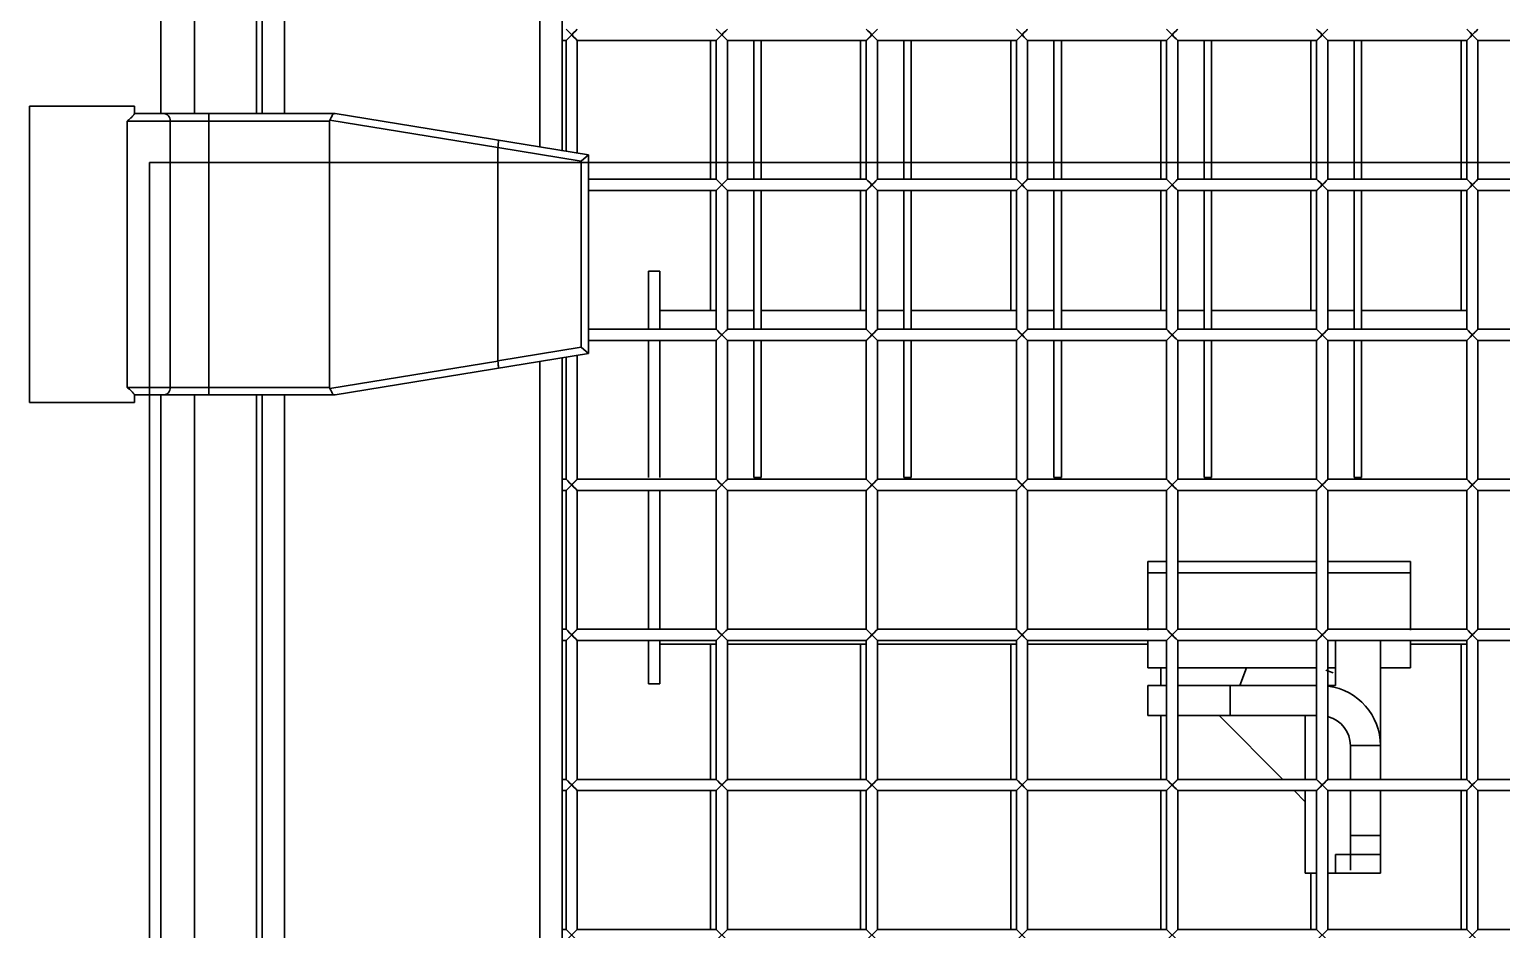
# Model space of a CAD drawing. Header units: millimetres. Extents: x 32496 to 166256, y 3504 to 23939.
# Drawn here: x 68328 to 68720.3, y 13029.6 to 13269.6 of the extents above; entities that cross this region are included whole.
import ezdxf

# ---------------------------------------------------------------- set-up
doc = ezdxf.new("R2010")
doc.units = ezdxf.units.MM
doc.layers.get('0').update_dxf_attribs({"lineweight": 35})

# ---------------------------------------------------------------- blocks, each defined once
blk = doc.blocks.new('DRGTJHYTHRTTR')
at = {"color": 7, "linetype": 'Continuous'}
for p in [(51794.04, -49732.69), (50439.04, -50285.69)]:
    blk.add_line(p, (50439.04, -49732.69), dxfattribs=at)
blk = doc.blocks.new('8-1250')
at = {"linetype": 'Continuous'}
for p, q in [((-4582.13, -33733.17), (-4582.13, -33090.41)), ((-4683.13, -33724.29), (-4683.13, -33099.29)), ((-4674.13, -33724.29), (-4674.13, -33099.29)), ((-4657.63, -33099.29), (-4657.63, -33724.29)), ((-4656.13, -33724.29), (-4656.13, -33099.29)), ((-4650.13, -33099.29), (-4650.13, -33724.29)), ((-4576.13, -33511.79), (-4576.13, -33734.31)), ((-4576.13, -33704.79), (-4575.13, -33704.79)), ((-4572.13, -33704.79), (-4575.13, -33701.79)), ((-4575.13, -33704.79), (-4572.13, -33701.79)), ((-4575.13, -33704.79), (-4575.13, -33734.31)), ((-4575.01, -33704.67), (-4574.22, -33703.88)), ((-4574.22, -33703.88), (-4573.63, -33703.29)), ((-4572.13, -33704.79), (-4572.13, -33734.8)), ((-4572.13, -33704.79), (-4535.13, -33704.79)), ((-4536.63, -33704.79), (-4536.63, -33741.79)), ((-4532.13, -33704.79), (-4535.13, -33701.79)), ((-4535.13, -33704.79), (-4532.13, -33701.79)), ((-4535.13, -33704.79), (-4535.13, -33741.79)), ((-4535.01, -33704.67), (-4534.22, -33703.88)), ((-4534.22, -33703.88), (-4533.63, -33703.29)), ((-4532.13, -33704.79), (-4532.13, -33741.79)), ((-4532.13, -33704.79), (-4495.13, -33704.79)), ((-4525.13, -33741.79), (-4525.13, -33704.79)), ((-4523.13, -33741.79), (-4523.13, -33704.79)), ((-4496.63, -33704.79), (-4496.63, -33741.79)), ((-4492.13, -33704.79), (-4495.13, -33701.79)), ((-4495.13, -33704.79), (-4492.13, -33701.79)), ((-4495.13, -33704.79), (-4495.13, -33741.79)), ((-4495.01, -33704.67), (-4494.22, -33703.88)), ((-4494.22, -33703.88), (-4493.63, -33703.29)), ((-4492.13, -33704.79), (-4492.13, -33741.79)), ((-4492.13, -33704.79), (-4455.13, -33704.79)), ((-4485.13, -33741.79), (-4485.13, -33704.79)), ((-4483.13, -33741.79), (-4483.13, -33704.79)), ((-4456.63, -33704.79), (-4456.63, -33741.79)), ((-4455.13, -33704.79), (-4452.13, -33701.79)), ((-4452.13, -33704.79), (-4455.13, -33701.79)), ((-4455.13, -33704.79), (-4455.13, -33741.79)), ((-4455.01, -33704.67), (-4454.22, -33703.88)), ((-4454.22, -33703.88), (-4453.63, -33703.29)), ((-4452.13, -33704.79), (-4452.13, -33741.79)), ((-4452.13, -33704.79), (-4415.13, -33704.79)), ((-4445.13, -33741.79), (-4445.13, -33704.79)), ((-4443.13, -33741.79), (-4443.13, -33704.79)), ((-4416.63, -33704.79), (-4416.63, -33741.79)), ((-4412.13, -33704.79), (-4415.13, -33701.79)), ((-4415.13, -33704.79), (-4412.13, -33701.79)), ((-4415.13, -33704.79), (-4415.13, -33741.79)), ((-4415.01, -33704.67), (-4414.22, -33703.88)), ((-4414.22, -33703.88), (-4413.63, -33703.29)), ((-4412.13, -33704.79), (-4412.13, -33741.79)), ((-4412.13, -33704.79), (-4375.13, -33704.79)), ((-4405.13, -33741.79), (-4405.13, -33704.79)), ((-4403.13, -33741.79), (-4403.13, -33704.79)), ((-4376.63, -33704.79), (-4376.63, -33741.79)), ((-4372.13, -33704.79), (-4375.13, -33701.79)), ((-4375.13, -33704.79), (-4372.13, -33701.79)), ((-4375.13, -33704.79), (-4375.13, -33741.79)), ((-4375.01, -33704.67), (-4374.22, -33703.88)), ((-4374.22, -33703.88), (-4373.63, -33703.29)), ((-4372.13, -33704.79), (-4372.13, -33741.79)), ((-4372.13, -33704.79), (-4335.13, -33704.79)), ((-4365.13, -33741.79), (-4365.13, -33704.79)), ((-4363.13, -33741.79), (-4363.13, -33704.79)), ((-4336.63, -33704.79), (-4336.63, -33741.79)), ((-4332.13, -33704.79), (-4335.13, -33701.79)), ((-4335.13, -33704.79), (-4332.13, -33701.79)), ((-4335.13, -33704.79), (-4335.13, -33741.79)), ((-4335.01, -33704.67), (-4334.22, -33703.88)), ((-4334.22, -33703.88), (-4333.63, -33703.29)), ((-4332.13, -33704.79), (-4332.13, -33741.79)), ((-4332.13, -33704.79), (-4295.13, -33704.79)), ((-4718.13, -33801.29), (-4718.13, -33722.29)), ((-4690.13, -33722.29), (-4718.13, -33722.29)), ((-4690.13, -33724.29), (-4690.13, -33722.29)), ((-4690.13, -33724.29), (-4636.63, -33724.29)), ((-4670.3, -33724.29), (-4670.3, -33799.29)), ((-4636.63, -33724.29), (-4569.13, -33735.29)), ((-4692.1, -33726.29), (-4692.1, -33797.29)), ((-4638.13, -33726.29), (-4692.1, -33726.29)), ((-4680.62, -33797.29), (-4680.62, -33726.29)), ((-4638.13, -33726.29), (-4638.13, -33797.29)), ((-4638.05, -33726.01), (-4593.32, -33733.29)), ((-4593.33, -33733.37), (-4593.33, -33790.21)), ((-4593.33, -33733.37), (-4571.13, -33736.99)), ((-4569.13, -33735.29), (-4571.13, -33736.99)), ((-4569.13, -33735.29), (-4569.13, -33788.29)), ((-4571.13, -33786.59), (-4571.13, -33736.99)), ((-4569.13, -33741.79), (-4535.13, -33741.79)), ((-4532.13, -33744.79), (-4535.13, -33741.79)), ((-4535.13, -33744.79), (-4532.13, -33741.79)), ((-4535.01, -33744.67), (-4534.22, -33743.88)), ((-4534.22, -33743.88), (-4533.63, -33743.29)), ((-4532.13, -33741.79), (-4495.13, -33741.79)), ((-4492.13, -33744.79), (-4495.13, -33741.79)), ((-4495.13, -33744.79), (-4492.13, -33741.79)), ((-4495.01, -33744.67), (-4494.22, -33743.88)), ((-4494.22, -33743.88), (-4493.63, -33743.29)), ((-4492.13, -33741.79), (-4455.13, -33741.79)), ((-4452.13, -33744.79), (-4455.13, -33741.79)), ((-4455.13, -33744.79), (-4452.13, -33741.79)), ((-4455.01, -33744.67), (-4454.22, -33743.88)), ((-4454.22, -33743.88), (-4453.63, -33743.29)), ((-4452.13, -33741.79), (-4415.13, -33741.79)), ((-4412.13, -33744.79), (-4415.13, -33741.79)), ((-4415.13, -33744.79), (-4412.13, -33741.79)), ((-4415.01, -33744.67), (-4414.22, -33743.88)), ((-4414.22, -33743.88), (-4413.63, -33743.29)), ((-4412.13, -33741.79), (-4375.13, -33741.79)), ((-4372.13, -33744.79), (-4375.13, -33741.79)), ((-4375.13, -33744.79), (-4372.13, -33741.79)), ((-4375.01, -33744.67), (-4374.22, -33743.88)), ((-4374.22, -33743.88), (-4373.63, -33743.29)), ((-4372.13, -33741.79), (-4335.13, -33741.79)), ((-4332.13, -33744.79), (-4335.13, -33741.79)), ((-4335.13, -33744.79), (-4332.13, -33741.79)), ((-4335.01, -33744.67), (-4334.22, -33743.88)), ((-4334.22, -33743.88), (-4333.63, -33743.29)), ((-4332.13, -33741.79), (-4295.13, -33741.79)), ((-4569.13, -33744.79), (-4535.13, -33744.79)), ((-4536.63, -33744.79), (-4536.63, -33776.79)), ((-4535.13, -33744.79), (-4535.13, -33781.79)), ((-4532.13, -33744.79), (-4532.13, -33781.79)), ((-4532.13, -33744.79), (-4495.13, -33744.79)), ((-4525.13, -33781.79), (-4525.13, -33744.79)), ((-4523.13, -33781.79), (-4523.13, -33744.79)), ((-4496.63, -33744.79), (-4496.63, -33776.79)), ((-4495.13, -33744.79), (-4495.13, -33781.79)), ((-4492.13, -33744.79), (-4492.13, -33781.79)), ((-4492.13, -33744.79), (-4455.13, -33744.79)), ((-4485.13, -33781.79), (-4485.13, -33744.79)), ((-4483.13, -33781.79), (-4483.13, -33744.79)), ((-4456.63, -33744.79), (-4456.63, -33776.79)), ((-4455.13, -33744.79), (-4455.13, -33781.79)), ((-4452.13, -33744.79), (-4452.13, -33781.79)), ((-4452.13, -33744.79), (-4415.13, -33744.79)), ((-4445.13, -33781.79), (-4445.13, -33744.79)), ((-4443.13, -33781.79), (-4443.13, -33744.79)), ((-4416.63, -33744.79), (-4416.63, -33776.79)), ((-4415.13, -33744.79), (-4415.13, -33781.79)), ((-4412.13, -33744.79), (-4412.13, -33781.79)), ((-4412.13, -33744.79), (-4375.13, -33744.79)), ((-4405.13, -33781.79), (-4405.13, -33744.79)), ((-4403.13, -33781.79), (-4403.13, -33744.79)), ((-4376.63, -33744.79), (-4376.63, -33776.79)), ((-4375.13, -33744.79), (-4375.13, -33781.79)), ((-4372.13, -33744.79), (-4372.13, -33781.79)), ((-4372.13, -33744.79), (-4335.13, -33744.79)), ((-4365.13, -33781.79), (-4365.13, -33744.79)), ((-4363.13, -33781.79), (-4363.13, -33744.79)), ((-4336.63, -33744.79), (-4336.63, -33776.79)), ((-4335.13, -33744.79), (-4335.13, -33781.79)), ((-4332.13, -33744.79), (-4332.13, -33781.79)), ((-4332.13, -33744.79), (-4295.13, -33744.79)), ((-4553.13, -33766.29), (-4553.13, -33781.79)), ((-4550.13, -33766.29), (-4553.13, -33766.29)), ((-4550.13, -33781.79), (-4550.13, -33766.29)), ((-4535.13, -33776.79), (-4550.13, -33776.79)), ((-4525.13, -33776.79), (-4532.13, -33776.79)), ((-4495.13, -33776.79), (-4523.13, -33776.79)), ((-4485.13, -33776.79), (-4492.13, -33776.79)), ((-4455.13, -33776.79), (-4483.13, -33776.79)), ((-4445.13, -33776.79), (-4452.13, -33776.79)), ((-4415.13, -33776.79), (-4443.13, -33776.79)), ((-4405.13, -33776.79), (-4412.13, -33776.79)), ((-4375.13, -33776.79), (-4403.13, -33776.79)), ((-4365.13, -33776.79), (-4372.13, -33776.79)), ((-4335.13, -33776.79), (-4363.13, -33776.79)), ((-4569.13, -33781.79), (-4535.13, -33781.79)), ((-4532.13, -33784.79), (-4535.13, -33781.79)), ((-4535.13, -33784.79), (-4532.13, -33781.79)), ((-4534.22, -33783.88), (-4533.63, -33783.29)), ((-4532.13, -33781.79), (-4495.13, -33781.79)), ((-4492.13, -33784.79), (-4495.13, -33781.79)), ((-4495.13, -33784.79), (-4492.13, -33781.79)), ((-4494.22, -33783.88), (-4493.63, -33783.29)), ((-4492.13, -33781.79), (-4455.13, -33781.79)), ((-4452.13, -33784.79), (-4455.13, -33781.79)), ((-4455.13, -33784.79), (-4452.13, -33781.79)), ((-4454.22, -33783.88), (-4453.63, -33783.29)), ((-4452.13, -33781.79), (-4415.13, -33781.79)), ((-4412.13, -33784.79), (-4415.13, -33781.79)), ((-4415.13, -33784.79), (-4412.13, -33781.79)), ((-4414.22, -33783.88), (-4413.63, -33783.29)), ((-4412.13, -33781.79), (-4375.13, -33781.79)), ((-4372.13, -33784.79), (-4375.13, -33781.79)), ((-4375.13, -33784.79), (-4372.13, -33781.79)), ((-4374.22, -33783.88), (-4373.63, -33783.29)), ((-4372.13, -33781.79), (-4335.13, -33781.79)), ((-4332.13, -33784.79), (-4335.13, -33781.79)), ((-4335.13, -33784.79), (-4332.13, -33781.79)), ((-4334.22, -33783.88), (-4333.63, -33783.29)), ((-4332.13, -33781.79), (-4295.13, -33781.79)), ((-4571.13, -33786.59), (-4593.33, -33790.21)), ((-4569.13, -33788.29), (-4571.13, -33786.59)), ((-4569.13, -33784.79), (-4535.13, -33784.79)), ((-4553.13, -33784.79), (-4553.13, -33821.29)), ((-4550.13, -33821.29), (-4550.13, -33784.79)), ((-4535.13, -33784.79), (-4535.13, -33821.79)), ((-4535.01, -33784.67), (-4534.22, -33783.88)), ((-4532.13, -33784.79), (-4532.13, -33821.79)), ((-4532.13, -33784.79), (-4495.13, -33784.79)), ((-4525.13, -33821.29), (-4525.13, -33784.79)), ((-4523.13, -33821.29), (-4523.13, -33784.79)), ((-4495.13, -33784.79), (-4495.13, -33821.79)), ((-4495.01, -33784.67), (-4494.22, -33783.88)), ((-4492.13, -33784.79), (-4492.13, -33821.79)), ((-4492.13, -33784.79), (-4455.13, -33784.79)), ((-4485.13, -33821.29), (-4485.13, -33784.79)), ((-4483.13, -33821.29), (-4483.13, -33784.79)), ((-4455.13, -33784.79), (-4455.13, -33821.79)), ((-4455.01, -33784.67), (-4454.22, -33783.88)), ((-4452.13, -33784.79), (-4452.13, -33821.79)), ((-4452.13, -33784.79), (-4415.13, -33784.79)), ((-4445.13, -33821.29), (-4445.13, -33784.79)), ((-4443.13, -33821.29), (-4443.13, -33784.79)), ((-4415.13, -33784.79), (-4415.13, -33821.79)), ((-4415.01, -33784.67), (-4414.22, -33783.88)), ((-4412.13, -33784.79), (-4412.13, -33821.79)), ((-4412.13, -33784.79), (-4375.13, -33784.79)), ((-4405.13, -33821.29), (-4405.13, -33784.79)), ((-4403.13, -33821.29), (-4403.13, -33784.79)), ((-4375.13, -33784.79), (-4375.13, -33821.79)), ((-4375.01, -33784.67), (-4374.22, -33783.88)), ((-4372.13, -33784.79), (-4372.13, -33821.79)), ((-4372.13, -33784.79), (-4335.13, -33784.79)), ((-4365.13, -33821.29), (-4365.13, -33784.79)), ((-4363.13, -33821.29), (-4363.13, -33784.79)), ((-4335.13, -33784.79), (-4335.13, -33821.79)), ((-4335.01, -33784.67), (-4334.22, -33783.88)), ((-4332.13, -33784.79), (-4332.13, -33821.79)), ((-4332.13, -33784.79), (-4295.13, -33784.79)), ((-4593.32, -33790.28), (-4638.05, -33797.57)), ((-4636.63, -33799.29), (-4569.13, -33788.29)), ((-4582.13, -34433.17), (-4582.13, -33790.41)), ((-4576.13, -33789.43), (-4576.13, -34414.79)), ((-4575.13, -33789.27), (-4575.13, -33821.79)), ((-4572.13, -33788.78), (-4572.13, -33821.79)), ((-4692.1, -33797.29), (-4638.13, -33797.29)), ((-4690.13, -33799.29), (-4690.13, -33801.29)), ((-4690.13, -33799.29), (-4636.63, -33799.29)), ((-4683.13, -34424.29), (-4683.13, -33799.29)), ((-4674.13, -34424.29), (-4674.13, -33799.29)), ((-4657.63, -33799.29), (-4657.63, -34316.29)), ((-4656.13, -34424.29), (-4656.13, -33799.29)), ((-4650.13, -33799.29), (-4650.13, -34424.29)), ((-4718.13, -33801.29), (-4690.13, -33801.29)), ((-4576.13, -33821.79), (-4575.13, -33821.79)), ((-4572.13, -33824.79), (-4575.13, -33821.79)), ((-4575.13, -33824.79), (-4572.13, -33821.79)), ((-4572.13, -33821.79), (-4535.13, -33821.79)), ((-4532.13, -33824.79), (-4535.13, -33821.79)), ((-4535.13, -33824.79), (-4532.13, -33821.79)), ((-4532.13, -33821.79), (-4495.13, -33821.79)), ((-4523.13, -33821.29), (-4525.13, -33821.29)), ((-4492.13, -33824.79), (-4495.13, -33821.79)), ((-4495.13, -33824.79), (-4492.13, -33821.79)), ((-4492.13, -33821.79), (-4455.13, -33821.79)), ((-4483.13, -33821.29), (-4485.13, -33821.29)), ((-4452.13, -33824.79), (-4455.13, -33821.79)), ((-4455.13, -33824.79), (-4452.13, -33821.79)), ((-4452.13, -33821.79), (-4415.13, -33821.79)), ((-4443.13, -33821.29), (-4445.13, -33821.29)), ((-4412.13, -33824.79), (-4415.13, -33821.79)), ((-4415.13, -33824.79), (-4412.13, -33821.79)), ((-4412.13, -33821.79), (-4375.13, -33821.79)), ((-4403.13, -33821.29), (-4405.13, -33821.29)), ((-4372.13, -33824.79), (-4375.13, -33821.79)), ((-4375.13, -33824.79), (-4372.13, -33821.79)), ((-4372.13, -33821.79), (-4335.13, -33821.79)), ((-4363.13, -33821.29), (-4365.13, -33821.29)), ((-4332.13, -33824.79), (-4335.13, -33821.79)), ((-4335.13, -33824.79), (-4332.13, -33821.79)), ((-4332.13, -33821.79), (-4295.13, -33821.79)), ((-4576.13, -33824.79), (-4575.13, -33824.79)), ((-4575.13, -33824.79), (-4575.13, -33861.79)), ((-4575.01, -33824.67), (-4574.22, -33823.88)), ((-4574.22, -33823.88), (-4573.63, -33823.29)), ((-4572.13, -33824.79), (-4572.13, -33861.79)), ((-4572.13, -33824.79), (-4535.13, -33824.79)), ((-4553.13, -33824.79), (-4553.13, -33861.79)), ((-4550.13, -33861.79), (-4550.13, -33824.79)), ((-4535.13, -33824.79), (-4535.13, -33861.79)), ((-4535.01, -33824.67), (-4534.22, -33823.88)), ((-4534.22, -33823.88), (-4533.63, -33823.29)), ((-4532.13, -33824.79), (-4532.13, -33861.79)), ((-4532.13, -33824.79), (-4495.13, -33824.79)), ((-4495.13, -33824.79), (-4495.13, -33861.79)), ((-4495.01, -33824.67), (-4494.22, -33823.88)), ((-4494.22, -33823.88), (-4493.63, -33823.29)), ((-4492.13, -33824.79), (-4492.13, -33861.79)), ((-4492.13, -33824.79), (-4455.13, -33824.79)), ((-4455.13, -33824.79), (-4455.13, -33861.79)), ((-4455.01, -33824.67), (-4454.22, -33823.88)), ((-4454.22, -33823.88), (-4453.63, -33823.29)), ((-4452.13, -33824.79), (-4452.13, -33861.79)), ((-4452.13, -33824.79), (-4415.13, -33824.79)), ((-4415.13, -33824.79), (-4415.13, -33861.79)), ((-4415.01, -33824.67), (-4414.22, -33823.88)), ((-4414.22, -33823.88), (-4413.63, -33823.29)), ((-4412.13, -33824.79), (-4412.13, -33861.79)), ((-4412.13, -33824.79), (-4375.13, -33824.79)), ((-4375.13, -33824.79), (-4375.13, -33861.79)), ((-4375.01, -33824.67), (-4374.22, -33823.88)), ((-4374.22, -33823.88), (-4373.63, -33823.29)), ((-4372.13, -33824.79), (-4372.13, -33861.79)), ((-4372.13, -33824.79), (-4335.13, -33824.79)), ((-4335.13, -33824.79), (-4335.13, -33861.79)), ((-4335.01, -33824.67), (-4334.22, -33823.88)), ((-4334.22, -33823.88), (-4333.63, -33823.29)), ((-4332.13, -33824.79), (-4332.13, -33861.79)), ((-4332.13, -33824.79), (-4295.13, -33824.79)), ((-4420.13, -33843.69), (-4420.13, -33862.04)), ((-4415.13, -33843.69), (-4420.13, -33843.69)), ((-4375.13, -33843.69), (-4412.13, -33843.69)), ((-4350.13, -33843.69), (-4372.13, -33843.69)), ((-4350.13, -33862.04), (-4350.13, -33843.69)), ((-4420.13, -33846.69), (-4415.13, -33846.69)), ((-4412.13, -33846.69), (-4375.13, -33846.69)), ((-4372.13, -33846.69), (-4350.13, -33846.69)), ((-4576.13, -33861.79), (-4575.13, -33861.79)), ((-4572.13, -33864.79), (-4575.13, -33861.79)), ((-4575.13, -33864.79), (-4572.13, -33861.79)), ((-4572.13, -33861.79), (-4535.13, -33861.79)), ((-4532.13, -33864.79), (-4535.13, -33861.79)), ((-4535.13, -33864.79), (-4532.13, -33861.79)), ((-4532.13, -33861.79), (-4495.13, -33861.79)), ((-4492.13, -33864.79), (-4495.13, -33861.79)), ((-4495.13, -33864.79), (-4492.13, -33861.79)), ((-4492.13, -33861.79), (-4455.13, -33861.79)), ((-4452.13, -33864.79), (-4455.13, -33861.79)), ((-4455.13, -33864.79), (-4452.13, -33861.79)), ((-4452.13, -33861.79), (-4415.13, -33861.79)), ((-4412.13, -33864.79), (-4415.13, -33861.79)), ((-4415.13, -33864.79), (-4412.13, -33861.79)), ((-4412.13, -33861.79), (-4375.13, -33861.79)), ((-4372.13, -33864.79), (-4375.13, -33861.79)), ((-4375.13, -33864.79), (-4372.13, -33861.79)), ((-4372.13, -33861.79), (-4335.13, -33861.79)), ((-4332.13, -33864.79), (-4335.13, -33861.79)), ((-4335.13, -33864.79), (-4332.13, -33861.79)), ((-4332.13, -33861.79), (-4295.13, -33861.79)), ((-4576.13, -33864.79), (-4575.13, -33864.79)), ((-4575.13, -33864.79), (-4575.13, -33901.79)), ((-4575.01, -33864.67), (-4574.22, -33863.88)), ((-4574.22, -33863.88), (-4573.63, -33863.29)), ((-4572.13, -33864.79), (-4572.13, -33901.79)), ((-4572.13, -33864.79), (-4535.13, -33864.79)), ((-4553.13, -33864.79), (-4553.13, -33876.29)), ((-4550.13, -33876.29), (-4550.13, -33864.79)), ((-4535.13, -33865.79), (-4550.13, -33865.79)), ((-4536.63, -33865.79), (-4536.63, -33901.79)), ((-4535.13, -33864.79), (-4535.13, -33901.79)), ((-4535.01, -33864.67), (-4534.22, -33863.88)), ((-4534.22, -33863.88), (-4533.63, -33863.29)), ((-4532.13, -33864.79), (-4532.13, -33901.79)), ((-4532.13, -33864.79), (-4495.13, -33864.79)), ((-4495.13, -33865.79), (-4532.13, -33865.79)), ((-4496.63, -33865.79), (-4496.63, -33901.79)), ((-4495.13, -33864.79), (-4495.13, -33901.79)), ((-4495.01, -33864.67), (-4494.22, -33863.88)), ((-4494.22, -33863.88), (-4493.63, -33863.29)), ((-4492.13, -33864.79), (-4492.13, -33901.79)), ((-4492.13, -33864.79), (-4455.13, -33864.79)), ((-4455.13, -33865.79), (-4492.13, -33865.79)), ((-4456.63, -33865.79), (-4456.63, -33901.79)), ((-4455.13, -33864.79), (-4455.13, -33901.79)), ((-4455.01, -33864.67), (-4454.22, -33863.88)), ((-4454.22, -33863.88), (-4453.63, -33863.29)), ((-4452.13, -33864.79), (-4452.13, -33901.79)), ((-4452.13, -33864.79), (-4415.13, -33864.79)), ((-4420.13, -33865.79), (-4452.13, -33865.79)), ((-4420.13, -33864.79), (-4420.13, -33872.09)), ((-4415.13, -33864.79), (-4415.13, -33901.79)), ((-4415.01, -33864.67), (-4414.22, -33863.88)), ((-4414.22, -33863.88), (-4413.63, -33863.29)), ((-4412.13, -33864.79), (-4412.13, -33901.79)), ((-4412.13, -33864.79), (-4375.13, -33864.79)), ((-4375.13, -33864.79), (-4375.13, -33901.79)), ((-4375.01, -33864.67), (-4374.22, -33863.88)), ((-4374.22, -33863.88), (-4373.63, -33863.29)), ((-4372.13, -33864.79), (-4372.13, -33901.79)), ((-4372.13, -33864.79), (-4335.13, -33864.79)), ((-4370.13, -33864.79), (-4370.13, -33876.79)), ((-4358.13, -33864.79), (-4358.13, -33901.79)), ((-4350.13, -33872.09), (-4350.13, -33864.79)), ((-4335.13, -33865.79), (-4350.13, -33865.79)), ((-4336.63, -33865.79), (-4336.63, -33901.79)), ((-4335.13, -33864.79), (-4335.13, -33901.79)), ((-4335.01, -33864.67), (-4334.22, -33863.88)), ((-4334.22, -33863.88), (-4333.63, -33863.29)), ((-4332.13, -33864.79), (-4332.13, -33901.79)), ((-4332.13, -33864.79), (-4295.13, -33864.79)), ((-4420.13, -33872.09), (-4415.13, -33872.09)), ((-4416.63, -33872.09), (-4416.63, -33876.79)), ((-4412.13, -33872.09), (-4375.13, -33872.09)), ((-4395.55, -33876.79), (-4393.84, -33872.09)), ((-4372.63, -33872.67), (-4370.7, -33873.37)), ((-4372.13, -33872.09), (-4370.13, -33872.09)), ((-4358.13, -33872.09), (-4350.13, -33872.09)), ((-4550.13, -33876.29), (-4553.13, -33876.29)), ((-4420.13, -33876.79), (-4420.13, -33884.79)), ((-4415.13, -33876.79), (-4420.13, -33876.79)), ((-4375.13, -33876.79), (-4412.13, -33876.79)), ((-4398.13, -33876.79), (-4398.13, -33884.79)), ((-4370.13, -33876.79), (-4372.13, -33876.79)), ((-4420.13, -33884.79), (-4415.13, -33884.79)), ((-4416.63, -33884.79), (-4416.63, -33901.79)), ((-4412.13, -33884.79), (-4375.13, -33884.79)), ((-4384.13, -33901.79), (-4401.13, -33884.79)), ((-4378.13, -33884.79), (-4378.13, -33901.79)), ((-4366.13, -33892.79), (-4366.13, -33901.79)), ((-4366.13, -33892.79), (-4358.13, -33892.79)), ((-4576.13, -33901.79), (-4575.13, -33901.79)), ((-4576.13, -33904.79), (-4575.13, -33904.79)), ((-4572.13, -33904.79), (-4575.13, -33901.79)), ((-4575.13, -33904.79), (-4572.13, -33901.79)), ((-4575.13, -33904.79), (-4575.13, -33941.79)), ((-4575.01, -33904.67), (-4574.22, -33903.88)), ((-4574.22, -33903.88), (-4573.63, -33903.29)), ((-4572.13, -33901.79), (-4535.13, -33901.79)), ((-4572.13, -33904.79), (-4572.13, -33941.79)), ((-4572.13, -33904.79), (-4535.13, -33904.79)), ((-4536.63, -33904.79), (-4536.63, -33941.79)), ((-4532.13, -33904.79), (-4535.13, -33901.79)), ((-4535.13, -33904.79), (-4532.13, -33901.79)), ((-4535.13, -33904.79), (-4535.13, -33941.79)), ((-4535.01, -33904.67), (-4534.22, -33903.88)), ((-4534.22, -33903.88), (-4533.63, -33903.29)), ((-4532.13, -33901.79), (-4495.13, -33901.79)), ((-4532.13, -33904.79), (-4532.13, -33941.79)), ((-4532.13, -33904.79), (-4495.13, -33904.79)), ((-4496.63, -33904.79), (-4496.63, -33941.79)), ((-4492.13, -33904.79), (-4495.13, -33901.79)), ((-4495.13, -33904.79), (-4492.13, -33901.79)), ((-4495.13, -33904.79), (-4495.13, -33941.79)), ((-4495.01, -33904.67), (-4494.22, -33903.88)), ((-4494.22, -33903.88), (-4493.63, -33903.29)), ((-4492.13, -33901.79), (-4455.13, -33901.79)), ((-4492.13, -33904.79), (-4492.13, -33941.79)), ((-4492.13, -33904.79), (-4455.13, -33904.79)), ((-4456.63, -33904.79), (-4456.63, -33941.79)), ((-4452.13, -33904.79), (-4455.13, -33901.79)), ((-4455.13, -33904.79), (-4452.13, -33901.79)), ((-4455.13, -33904.79), (-4455.13, -33941.79)), ((-4455.01, -33904.67), (-4454.22, -33903.88)), ((-4454.22, -33903.88), (-4453.63, -33903.29)), ((-4452.13, -33901.79), (-4415.13, -33901.79)), ((-4452.13, -33904.79), (-4452.13, -33941.79)), ((-4452.13, -33904.79), (-4415.13, -33904.79)), ((-4416.63, -33904.79), (-4416.63, -33941.79)), ((-4412.13, -33904.79), (-4415.13, -33901.79)), ((-4415.13, -33904.79), (-4412.13, -33901.79)), ((-4415.13, -33904.79), (-4415.13, -33941.79)), ((-4415.01, -33904.67), (-4414.22, -33903.88)), ((-4414.22, -33903.88), (-4413.63, -33903.29)), ((-4412.13, -33901.79), (-4375.13, -33901.79)), ((-4412.13, -33904.79), (-4412.13, -33941.79)), ((-4412.13, -33904.79), (-4375.13, -33904.79)), ((-4378.13, -33907.79), (-4381.13, -33904.79)), ((-4378.13, -33904.79), (-4378.13, -33926.79)), ((-4372.13, -33904.79), (-4375.13, -33901.79)), ((-4375.13, -33904.79), (-4372.13, -33901.79)), ((-4375.13, -33904.79), (-4375.13, -33941.79)), ((-4375.01, -33904.67), (-4374.22, -33903.88)), ((-4374.22, -33903.88), (-4373.63, -33903.29)), ((-4372.13, -33901.79), (-4335.13, -33901.79)), ((-4372.13, -33904.79), (-4372.13, -33941.79)), ((-4372.13, -33904.79), (-4335.13, -33904.79)), ((-4366.13, -33904.79), (-4366.13, -33926.02)), ((-4358.13, -33926.79), (-4358.13, -33904.79)), ((-4336.63, -33904.79), (-4336.63, -33941.79)), ((-4332.13, -33904.79), (-4335.13, -33901.79)), ((-4335.13, -33904.79), (-4332.13, -33901.79)), ((-4335.13, -33904.79), (-4335.13, -33941.79)), ((-4335.01, -33904.67), (-4334.22, -33903.88)), ((-4334.22, -33903.88), (-4333.63, -33903.29)), ((-4332.13, -33901.79), (-4295.13, -33901.79)), ((-4332.13, -33904.79), (-4332.13, -33941.79)), ((-4332.13, -33904.79), (-4295.13, -33904.79)), ((-4366.13, -33916.79), (-4358.13, -33916.79)), ((-4370.13, -33926.79), (-4370.13, -33921.79)), ((-4370.13, -33921.79), (-4358.13, -33921.79)), ((-4378.13, -33926.79), (-4375.13, -33926.79)), ((-4376.63, -33926.79), (-4376.63, -33941.79)), ((-4372.13, -33926.79), (-4358.13, -33926.79)), ((-4576.13, -33941.79), (-4575.13, -33941.79)), ((-4572.13, -33944.79), (-4575.13, -33941.79)), ((-4575.13, -33944.79), (-4572.13, -33941.79)), ((-4572.13, -33941.79), (-4535.13, -33941.79)), ((-4532.13, -33944.79), (-4535.13, -33941.79)), ((-4535.13, -33944.79), (-4532.13, -33941.79)), ((-4532.13, -33941.79), (-4495.13, -33941.79)), ((-4492.13, -33944.79), (-4495.13, -33941.79)), ((-4495.13, -33944.79), (-4492.13, -33941.79)), ((-4492.13, -33941.79), (-4455.13, -33941.79)), ((-4452.13, -33944.79), (-4455.13, -33941.79)), ((-4455.13, -33944.79), (-4452.13, -33941.79)), ((-4452.13, -33941.79), (-4415.13, -33941.79)), ((-4412.13, -33944.79), (-4415.13, -33941.79)), ((-4415.13, -33944.79), (-4412.13, -33941.79)), ((-4412.13, -33941.79), (-4375.13, -33941.79)), ((-4372.13, -33944.79), (-4375.13, -33941.79)), ((-4375.13, -33944.79), (-4372.13, -33941.79)), ((-4372.13, -33941.79), (-4335.13, -33941.79)), ((-4332.13, -33944.79), (-4335.13, -33941.79)), ((-4335.13, -33944.79), (-4332.13, -33941.79)), ((-4332.13, -33941.79), (-4295.13, -33941.79))]:
    blk.add_line(p, q, dxfattribs=at)
for points in [[(-4573.63, -33703.29), (-4574.21, -33702.7), (-4574.69, -33702.23)], [(-4572.24, -33701.9), (-4572.56, -33702.22), (-4573.05, -33702.71), (-4573.63, -33703.29)], [(-4573.63, -33703.29), (-4573.04, -33703.88), (-4572.57, -33704.35), (-4572.13, -33704.79)], [(-4533.63, -33703.29), (-4534.21, -33702.7), (-4534.69, -33702.23)], [(-4532.24, -33701.9), (-4532.56, -33702.22), (-4533.05, -33702.71), (-4533.63, -33703.29)], [(-4533.63, -33703.29), (-4533.04, -33703.88), (-4532.57, -33704.35), (-4532.13, -33704.79)], [(-4493.63, -33703.29), (-4494.21, -33702.7), (-4494.69, -33702.23)], [(-4492.24, -33701.9), (-4492.56, -33702.22), (-4493.05, -33702.71), (-4493.63, -33703.29)], [(-4493.63, -33703.29), (-4493.04, -33703.88), (-4492.57, -33704.35), (-4492.13, -33704.79)], [(-4453.63, -33703.29), (-4454.21, -33702.7), (-4454.69, -33702.23)], [(-4452.24, -33701.9), (-4452.56, -33702.22), (-4453.05, -33702.71), (-4453.63, -33703.29)], [(-4453.63, -33703.29), (-4453.04, -33703.88), (-4452.57, -33704.35), (-4452.13, -33704.79)], [(-4413.63, -33703.29), (-4414.21, -33702.7), (-4414.69, -33702.23)], [(-4412.24, -33701.9), (-4412.56, -33702.22), (-4413.05, -33702.71), (-4413.63, -33703.29)], [(-4413.63, -33703.29), (-4413.04, -33703.88), (-4412.57, -33704.35), (-4412.13, -33704.79)], [(-4373.63, -33703.29), (-4374.21, -33702.7), (-4374.69, -33702.23)], [(-4372.24, -33701.9), (-4372.56, -33702.22), (-4373.05, -33702.71), (-4373.63, -33703.29)], [(-4373.63, -33703.29), (-4373.04, -33703.88), (-4372.57, -33704.35), (-4372.13, -33704.79)], [(-4333.63, -33703.29), (-4334.21, -33702.7), (-4334.69, -33702.23)], [(-4332.24, -33701.9), (-4332.56, -33702.22), (-4333.05, -33702.71), (-4333.63, -33703.29)], [(-4333.63, -33703.29), (-4333.04, -33703.88), (-4332.57, -33704.35), (-4332.13, -33704.79)], [(-4533.63, -33743.29), (-4534.21, -33742.7), (-4534.69, -33742.23)], [(-4532.24, -33741.9), (-4532.56, -33742.22), (-4533.05, -33742.71), (-4533.63, -33743.29)], [(-4533.63, -33743.29), (-4533.04, -33743.88), (-4532.57, -33744.35), (-4532.13, -33744.79)], [(-4493.63, -33743.29), (-4494.21, -33742.7), (-4494.69, -33742.23)], [(-4492.24, -33741.9), (-4492.56, -33742.22), (-4493.05, -33742.71), (-4493.63, -33743.29)], [(-4493.63, -33743.29), (-4493.04, -33743.88), (-4492.57, -33744.35), (-4492.13, -33744.79)], [(-4453.63, -33743.29), (-4454.21, -33742.7), (-4454.69, -33742.23)], [(-4452.24, -33741.9), (-4452.56, -33742.22), (-4453.05, -33742.71), (-4453.63, -33743.29)], [(-4453.63, -33743.29), (-4453.04, -33743.88), (-4452.57, -33744.35), (-4452.13, -33744.79)], [(-4413.63, -33743.29), (-4414.21, -33742.7), (-4414.69, -33742.23)], [(-4412.24, -33741.9), (-4412.56, -33742.22), (-4413.05, -33742.71), (-4413.63, -33743.29)], [(-4413.63, -33743.29), (-4413.04, -33743.88), (-4412.57, -33744.35), (-4412.13, -33744.79)], [(-4373.63, -33743.29), (-4374.21, -33742.7), (-4374.69, -33742.23)], [(-4372.24, -33741.9), (-4372.56, -33742.22), (-4373.05, -33742.71), (-4373.63, -33743.29)], [(-4373.63, -33743.29), (-4373.04, -33743.88), (-4372.57, -33744.35), (-4372.13, -33744.79)], [(-4333.63, -33743.29), (-4334.21, -33742.7), (-4334.69, -33742.23)], [(-4332.24, -33741.9), (-4332.56, -33742.22), (-4333.05, -33742.71), (-4333.63, -33743.29)], [(-4333.63, -33743.29), (-4333.04, -33743.88), (-4332.57, -33744.35), (-4332.13, -33744.79)], [(-4533.63, -33783.29), (-4534.21, -33782.7), (-4534.69, -33782.23)], [(-4532.24, -33781.9), (-4532.56, -33782.22), (-4533.05, -33782.71), (-4533.63, -33783.29)], [(-4533.63, -33783.29), (-4533.04, -33783.88), (-4532.57, -33784.35), (-4532.13, -33784.79)], [(-4493.63, -33783.29), (-4494.21, -33782.7), (-4494.69, -33782.23)], [(-4492.24, -33781.9), (-4492.56, -33782.22), (-4493.05, -33782.71), (-4493.63, -33783.29)], [(-4493.63, -33783.29), (-4493.04, -33783.88), (-4492.57, -33784.35), (-4492.13, -33784.79)], [(-4453.63, -33783.29), (-4454.21, -33782.7), (-4454.69, -33782.23)], [(-4452.24, -33781.9), (-4452.56, -33782.22), (-4453.05, -33782.71), (-4453.63, -33783.29)], [(-4453.63, -33783.29), (-4453.04, -33783.88), (-4452.57, -33784.35), (-4452.13, -33784.79)], [(-4413.63, -33783.29), (-4414.21, -33782.7), (-4414.69, -33782.23)], [(-4412.24, -33781.9), (-4412.56, -33782.22), (-4413.05, -33782.71), (-4413.63, -33783.29)], [(-4413.63, -33783.29), (-4413.04, -33783.88), (-4412.57, -33784.35), (-4412.13, -33784.79)], [(-4373.63, -33783.29), (-4374.21, -33782.7), (-4374.69, -33782.23)], [(-4372.24, -33781.9), (-4372.56, -33782.22), (-4373.05, -33782.71), (-4373.63, -33783.29)], [(-4373.63, -33783.29), (-4373.04, -33783.88), (-4372.57, -33784.35), (-4372.13, -33784.79)], [(-4333.63, -33783.29), (-4334.21, -33782.7), (-4334.69, -33782.23)], [(-4332.24, -33781.9), (-4332.56, -33782.22), (-4333.05, -33782.71), (-4333.63, -33783.29)], [(-4333.63, -33783.29), (-4333.04, -33783.88), (-4332.57, -33784.35), (-4332.13, -33784.79)], [(-4573.63, -33823.29), (-4574.21, -33822.7), (-4574.69, -33822.23)], [(-4572.24, -33821.9), (-4572.56, -33822.22), (-4573.05, -33822.71), (-4573.63, -33823.29)], [(-4533.63, -33823.29), (-4534.21, -33822.7), (-4534.69, -33822.23)], [(-4532.24, -33821.9), (-4532.56, -33822.22), (-4533.05, -33822.71), (-4533.63, -33823.29)], [(-4493.63, -33823.29), (-4494.21, -33822.7), (-4494.69, -33822.23)], [(-4492.24, -33821.9), (-4492.56, -33822.22), (-4493.05, -33822.71), (-4493.63, -33823.29)], [(-4453.63, -33823.29), (-4454.21, -33822.7), (-4454.69, -33822.23)], [(-4452.24, -33821.9), (-4452.56, -33822.22), (-4453.05, -33822.71), (-4453.63, -33823.29)], [(-4413.63, -33823.29), (-4414.21, -33822.7), (-4414.69, -33822.23)], [(-4412.24, -33821.9), (-4412.56, -33822.22), (-4413.05, -33822.71), (-4413.63, -33823.29)], [(-4373.63, -33823.29), (-4374.21, -33822.7), (-4374.69, -33822.23)], [(-4372.24, -33821.9), (-4372.56, -33822.22), (-4373.05, -33822.71), (-4373.63, -33823.29)], [(-4333.63, -33823.29), (-4334.21, -33822.7), (-4334.69, -33822.23)], [(-4332.24, -33821.9), (-4332.56, -33822.22), (-4333.05, -33822.71), (-4333.63, -33823.29)], [(-4573.63, -33823.29), (-4573.04, -33823.88), (-4572.57, -33824.35), (-4572.13, -33824.79)], [(-4533.63, -33823.29), (-4533.04, -33823.88), (-4532.57, -33824.35), (-4532.13, -33824.79)], [(-4493.63, -33823.29), (-4493.04, -33823.88), (-4492.57, -33824.35), (-4492.13, -33824.79)], [(-4453.63, -33823.29), (-4453.04, -33823.88), (-4452.57, -33824.35), (-4452.13, -33824.79)], [(-4413.63, -33823.29), (-4413.04, -33823.88), (-4412.57, -33824.35), (-4412.13, -33824.79)], [(-4373.63, -33823.29), (-4373.04, -33823.88), (-4372.57, -33824.35), (-4372.13, -33824.79)], [(-4333.63, -33823.29), (-4333.04, -33823.88), (-4332.57, -33824.35), (-4332.13, -33824.79)], [(-4573.63, -33863.29), (-4574.21, -33862.7), (-4574.69, -33862.23)], [(-4572.24, -33861.9), (-4572.56, -33862.22), (-4573.05, -33862.71), (-4573.63, -33863.29)], [(-4533.63, -33863.29), (-4534.21, -33862.7), (-4534.69, -33862.23)], [(-4532.24, -33861.9), (-4532.56, -33862.22), (-4533.05, -33862.71), (-4533.63, -33863.29)], [(-4493.63, -33863.29), (-4494.21, -33862.7), (-4494.69, -33862.23)], [(-4492.24, -33861.9), (-4492.56, -33862.22), (-4493.05, -33862.71), (-4493.63, -33863.29)], [(-4453.63, -33863.29), (-4454.21, -33862.7), (-4454.69, -33862.23)], [(-4452.24, -33861.9), (-4452.56, -33862.22), (-4453.05, -33862.71), (-4453.63, -33863.29)], [(-4413.63, -33863.29), (-4414.21, -33862.7), (-4414.69, -33862.23)], [(-4412.24, -33861.9), (-4412.56, -33862.22), (-4413.05, -33862.71), (-4413.63, -33863.29)], [(-4373.63, -33863.29), (-4374.21, -33862.7), (-4374.69, -33862.23)], [(-4372.24, -33861.9), (-4372.56, -33862.22), (-4373.05, -33862.71), (-4373.63, -33863.29)], [(-4333.63, -33863.29), (-4334.21, -33862.7), (-4334.69, -33862.23)], [(-4332.24, -33861.9), (-4332.56, -33862.22), (-4333.05, -33862.71), (-4333.63, -33863.29)], [(-4573.63, -33863.29), (-4573.04, -33863.88), (-4572.57, -33864.35), (-4572.13, -33864.79)], [(-4533.63, -33863.29), (-4533.04, -33863.88), (-4532.57, -33864.35), (-4532.13, -33864.79)], [(-4493.63, -33863.29), (-4493.04, -33863.88), (-4492.57, -33864.35), (-4492.13, -33864.79)], [(-4453.63, -33863.29), (-4453.04, -33863.88), (-4452.57, -33864.35), (-4452.13, -33864.79)], [(-4413.63, -33863.29), (-4413.04, -33863.88), (-4412.57, -33864.35), (-4412.13, -33864.79)], [(-4373.63, -33863.29), (-4373.04, -33863.88), (-4372.57, -33864.35), (-4372.13, -33864.79)], [(-4333.63, -33863.29), (-4333.04, -33863.88), (-4332.57, -33864.35), (-4332.13, -33864.79)], [(-4573.63, -33903.29), (-4574.21, -33902.7), (-4574.69, -33902.23)], [(-4572.24, -33901.9), (-4572.56, -33902.22), (-4573.05, -33902.71), (-4573.63, -33903.29)], [(-4573.63, -33903.29), (-4573.04, -33903.88), (-4572.57, -33904.35), (-4572.13, -33904.79)], [(-4533.63, -33903.29), (-4534.21, -33902.7), (-4534.69, -33902.23)], [(-4532.24, -33901.9), (-4532.56, -33902.22), (-4533.05, -33902.71), (-4533.63, -33903.29)], [(-4533.63, -33903.29), (-4533.04, -33903.88), (-4532.57, -33904.35), (-4532.13, -33904.79)], [(-4493.63, -33903.29), (-4494.21, -33902.7), (-4494.69, -33902.23)], [(-4492.24, -33901.9), (-4492.56, -33902.22), (-4493.05, -33902.71), (-4493.63, -33903.29)], [(-4493.63, -33903.29), (-4493.04, -33903.88), (-4492.57, -33904.35), (-4492.13, -33904.79)], [(-4453.63, -33903.29), (-4454.21, -33902.7), (-4454.69, -33902.23)], [(-4452.24, -33901.9), (-4452.56, -33902.22), (-4453.05, -33902.71), (-4453.63, -33903.29)], [(-4453.63, -33903.29), (-4453.04, -33903.88), (-4452.57, -33904.35), (-4452.13, -33904.79)], [(-4413.63, -33903.29), (-4414.21, -33902.7), (-4414.69, -33902.23)], [(-4412.24, -33901.9), (-4412.56, -33902.22), (-4413.05, -33902.71), (-4413.63, -33903.29)], [(-4413.63, -33903.29), (-4413.04, -33903.88), (-4412.57, -33904.35), (-4412.13, -33904.79)], [(-4373.63, -33903.29), (-4374.21, -33902.7), (-4374.69, -33902.23)], [(-4372.24, -33901.9), (-4372.56, -33902.22), (-4373.05, -33902.71), (-4373.63, -33903.29)], [(-4373.63, -33903.29), (-4373.04, -33903.88), (-4372.57, -33904.35), (-4372.13, -33904.79)], [(-4333.63, -33903.29), (-4334.21, -33902.7), (-4334.69, -33902.23)], [(-4332.24, -33901.9), (-4332.56, -33902.22), (-4333.05, -33902.71), (-4333.63, -33903.29)], [(-4333.63, -33903.29), (-4333.04, -33903.88), (-4332.57, -33904.35), (-4332.13, -33904.79)]]:
    blk.add_lwpolyline(points, dxfattribs=at)
for radius, end in [(16, 82.404), (8, 74.4593)]:
    blk.add_arc((-4374.13, -33892.79), radius, 0, end, dxfattribs=at)
for centre, major_axis, ratio, start_param, end_param in [((-4629.98, -33726.29), (8.15, 0), 0.245536, 2.999882, 3.141593), ((-4585.18, -33734.7), (8.14, -1.41), 0.241938, -3.138028, -3.099665), ((-4585.18, -33788.88), (8.14, 1.41), 0.241938, 3.099665, 3.138028), ((-4629.98, -33797.29), (8.15, 0), 0.245536, -3.141593, -2.999882)]:
    blk.add_ellipse(centre, major_axis=major_axis, ratio=ratio, start_param=start_param, end_param=end_param, dxfattribs=at)
for points, knots in [([(-4692.1, -33726.29), (-4691.95, -33726.18), (-4691.66, -33725.96), (-4691.27, -33725.62), (-4690.94, -33725.3), (-4690.66, -33725.01), (-4690.47, -33724.78), (-4690.34, -33724.61), (-4690.27, -33724.51), (-4690.21, -33724.43), (-4690.17, -33724.37), (-4690.15, -33724.33), (-4690.14, -33724.31), (-4690.13, -33724.3), (-4690.13, -33724.29), (-4690.13, -33724.29)], [0, 0, 0, 0, 0.198275, 0.380694, 0.545565, 0.690776, 0.813479, 0.865244, 0.909841, 0.946555, 0.974535, 0.984937, 0.992762, 0.997839, 1, 1, 1, 1]), ([(-4680.62, -33726.29), (-4680.62, -33726.03), (-4680.7, -33725.52), (-4681.07, -33724.86), (-4681.64, -33724.4), (-4682.11, -33724.29), (-4682.34, -33724.29)], [0, 0, 0, 0, 0.267215, 0.524636, 0.767656, 1, 1, 1, 1]), ([(-4636.77, -33724.29), (-4636.84, -33724.29), (-4636.98, -33724.3), (-4637.17, -33724.4), (-4637.32, -33724.56), (-4637.5, -33724.88), (-4637.72, -33725.38), (-4637.92, -33725.79), (-4638.05, -33726.01)], [0, 0, 0, 0, 0.095491, 0.181572, 0.27513, 0.386659, 0.667027, 1, 1, 1, 1]), ([(-4593.25, -33731.36), (-4593.23, -33731.36), (-4593.21, -33731.4), (-4593.19, -33731.45), (-4593.18, -33731.55), (-4593.17, -33731.71), (-4593.17, -33732.06), (-4593.22, -33732.6), (-4593.28, -33733.05), (-4593.32, -33733.29)], [0, 0, 0, 0, 0.029584, 0.055175, 0.088913, 0.180604, 0.302705, 0.62104, 1, 1, 1, 1]), ([(-4593.25, -33792.22), (-4593.23, -33792.22), (-4593.21, -33792.18), (-4593.19, -33792.12), (-4593.18, -33792.03), (-4593.17, -33791.86), (-4593.17, -33791.52), (-4593.22, -33790.98), (-4593.28, -33790.53), (-4593.32, -33790.28)], [0, 0, 0, 0, 0.029584, 0.055174, 0.088913, 0.180604, 0.302705, 0.62104, 1, 1, 1, 1]), ([(-4690.13, -33799.29), (-4690.13, -33799.29), (-4690.13, -33799.28), (-4690.14, -33799.27), (-4690.15, -33799.25), (-4690.17, -33799.21), (-4690.21, -33799.15), (-4690.27, -33799.07), (-4690.34, -33798.97), (-4690.47, -33798.8), (-4690.66, -33798.57), (-4690.94, -33798.28), (-4691.27, -33797.96), (-4691.66, -33797.62), (-4691.95, -33797.4), (-4692.1, -33797.29)], [0, 0, 0, 0, 0.002161, 0.007238, 0.015063, 0.025465, 0.053445, 0.090159, 0.134756, 0.186521, 0.309224, 0.454435, 0.619306, 0.801725, 1, 1, 1, 1]), ([(-4682.34, -33799.29), (-4682.11, -33799.29), (-4681.64, -33799.18), (-4681.07, -33798.72), (-4680.7, -33798.06), (-4680.62, -33797.55), (-4680.62, -33797.29)], [0, 0, 0, 0, 0.232344, 0.475364, 0.732785, 1, 1, 1, 1]), ([(-4638.05, -33797.57), (-4637.92, -33797.79), (-4637.72, -33798.2), (-4637.5, -33798.7), (-4637.32, -33799.01), (-4637.17, -33799.18), (-4636.98, -33799.28), (-4636.84, -33799.29), (-4636.77, -33799.29)], [0, 0, 0, 0, 0.332942, 0.613322, 0.724857, 0.81841, 0.904497, 1, 1, 1, 1])]:
    blk.add_open_spline(points, degree=3, knots=knots, dxfattribs=at)

msp = doc.modelspace()

# ---------------------------------------------------------------- block references
at = {"color": 6}
msp.add_blockref('8-1250', (73046.131, 46971.457), dxfattribs=at)
msp.add_blockref('DRGTJHYTHRTTR', (17920.951, 62966.819))

doc.saveas('drawing.dxf')
